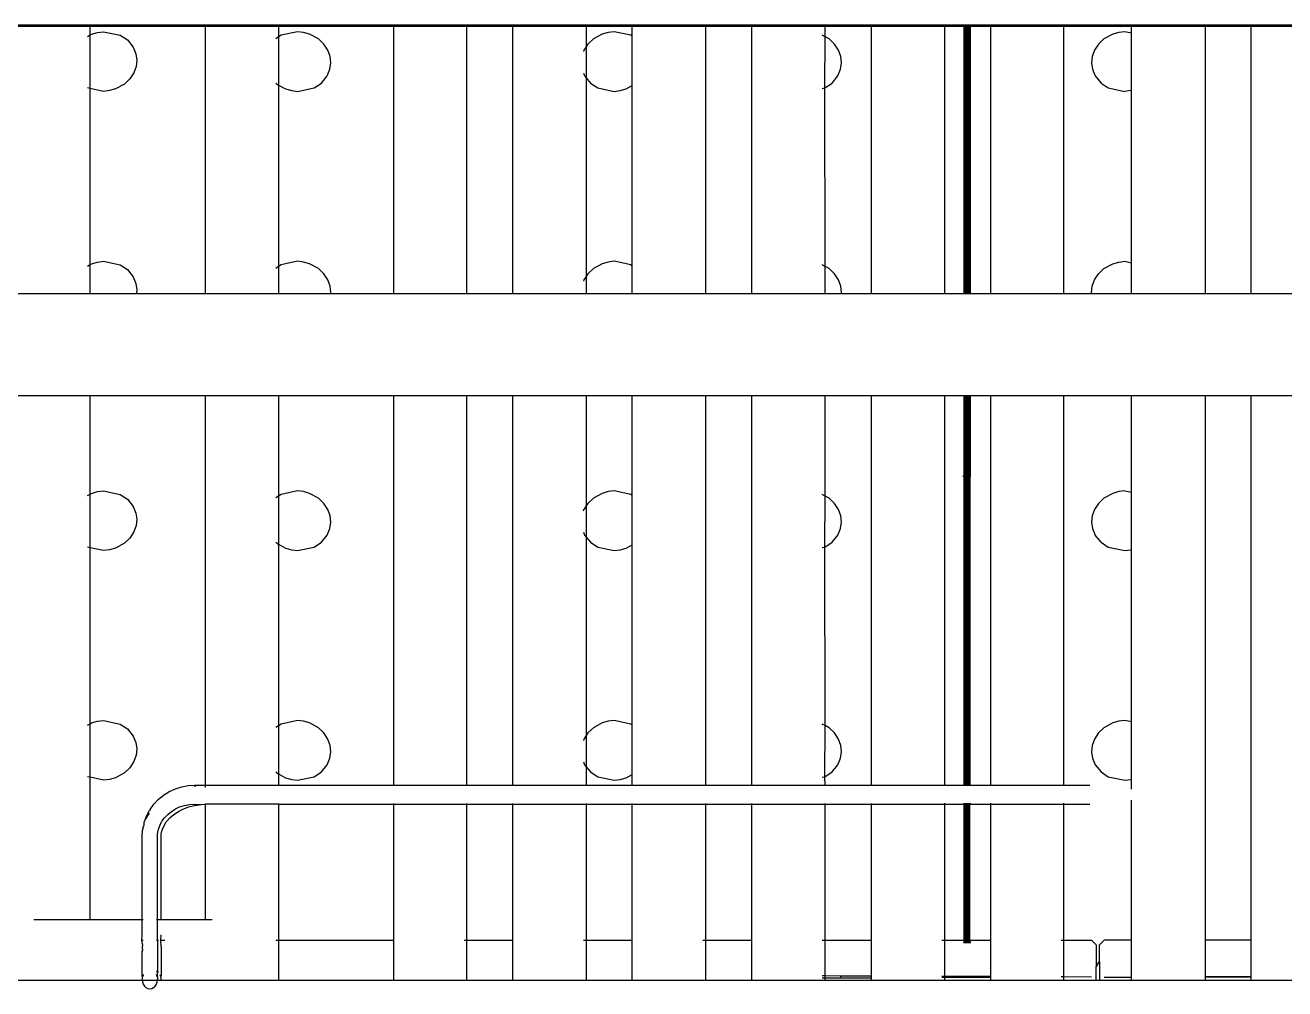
# Model space of a CAD drawing. Header units: millimetres. Extents: x 232 to 1180, y 355 to 899.
# Drawn here: x 714.9 to 814.1, y 619.4 to 695.2 of the extents above; entities that cross this region are included whole.
import ezdxf

# ---------------------------------------------------------------- set-up
doc = ezdxf.new("R2010")
doc.units = ezdxf.units.MM
doc.header["$MEASUREMENT"] = 0
doc.layers.add('Edges', color=7, linetype='Continuous')

# ---------------------------------------------------------------- blocks, each defined once
blk = doc.blocks.new('Ruby Burner grill pl')
at = {"layer": 'Edges'}
for p, q in [((-3.9846, 4.9667), (-4.2995, 4.9667)), ((-3.9846, 4.9617), (-3.9846, 4.9667)), ((-3.4924, 4.9667), (-3.9846, 4.9667)), ((-3.4924, 4.9667), (-3.4924, 4.9617)), ((-3.1775, 4.9667), (-3.4924, 4.9667)), ((-3.1775, 4.9667), (-3.1775, 4.9617)), ((-2.6853, 4.9667), (-3.1775, 4.9667)), ((-2.6853, 4.9667), (-2.6853, 4.9617)), ((-2.3704, 4.9667), (-2.6853, 4.9667)), ((-2.3704, 4.9617), (-2.3704, 4.9667)), ((-2.1735, 4.9667), (-2.3704, 4.9667)), ((-2.1735, 4.9617), (-2.1735, 4.9667)), ((-1.8586, 4.9667), (-2.1735, 4.9667)), ((-1.8586, 4.9667), (-1.8586, 4.9617)), ((-1.6617, 4.9667), (-1.8586, 4.9667)), ((-1.6617, 4.9617), (-1.6617, 4.9667)), ((-1.3468, 4.9667), (-1.6617, 4.9667)), ((-1.3468, 4.9667), (-1.3468, 4.9617)), ((-1.1499, 4.9667), (-1.3468, 4.9667)), ((-1.1499, 4.9667), (-1.1499, 4.9617)), ((-0.835, 4.9667), (-1.1499, 4.9667)), ((-0.835, 4.9617), (-0.835, 4.9667)), ((-0.6381, 4.9667), (-0.835, 4.9667)), ((-0.6381, 4.9667), (-0.6381, 4.9617)), ((-0.3231, 4.9667), (-0.6381, 4.9667)), ((-0.3231, 4.9667), (-0.3231, 4.9617)), ((-0.2409, 4.9667), (-0.3231, 4.9667)), ((-0.2409, 4.9667), (-0.2409, 4.9617)), ((-0.2381, 4.9667), (-0.2409, 4.9667)), ((-0.2381, 4.9617), (-0.2381, 4.9667)), ((-0.2344, 4.9667), (-0.2381, 4.9667)), ((-0.2344, 4.9617), (-0.2344, 4.9667)), ((-0.2318, 4.9667), (-0.2344, 4.9667)), ((-0.2318, 4.9617), (-0.2318, 4.9667)), ((-0.2305, 4.9667), (-0.2318, 4.9617)), ((-0.2305, 4.9667), (-0.2318, 4.9667)), ((-0.2264, 4.9667), (-0.2305, 4.9667)), ((-0.2264, 4.9667), (-0.2264, 4.9617)), ((-0.2219, 4.9667), (-0.2264, 4.9667)), ((-0.2219, 4.9667), (-0.2219, 4.9617)), ((-0.2169, 4.9667), (-0.2219, 4.9667)), ((-0.2169, 4.9667), (-0.2169, 4.9617)), ((-0.2137, 4.9667), (-0.2169, 4.9667)), ((-0.2137, 4.9617), (-0.2137, 4.9667)), ((-0.1263, 4.9667), (-0.2137, 4.9667)), ((-0.1263, 4.9667), (-0.1263, 4.9617)), ((0.1887, 4.9667), (-0.1263, 4.9667)), ((0.1887, 4.9617), (0.1887, 4.9667)), ((0.4785, 4.9667), (0.1887, 4.9667)), ((0.4785, 4.9617), (0.4785, 4.9667)), ((0.7935, 4.9667), (0.4785, 4.9667)), ((0.7935, 4.9667), (0.7935, 4.9617)), ((0.9903, 4.9667), (0.7935, 4.9667)), ((0.9903, 4.9667), (0.9903, 4.9617)), ((1.3053, 4.9667), (0.9903, 4.9667)), ((-3.9846, 4.9617), (-4.2995, 4.9617)), ((-3.9965, 4.9185), (-3.9846, 4.925)), ((-3.9846, 4.925), (-3.9846, 4.9617)), ((-3.4924, 4.9617), (-3.9846, 4.9617)), ((-3.9846, 4.925), (-3.9786, 4.9282)), ((-3.9846, 4.6954), (-3.9846, 4.925)), ((-3.9786, 4.9282), (-3.9526, 4.9359)), ((-3.9526, 4.9359), (-3.9271, 4.9389)), ((-3.9271, 4.9389), (-3.8563, 4.9238)), ((-3.8563, 4.9238), (-3.8251, 4.9034)), ((-3.4924, 4.9617), (-3.4924, 3.8175)), ((-3.1775, 4.9617), (-3.4924, 4.9617)), ((-3.1775, 4.9165), (-3.1895, 4.9087)), ((-3.1775, 4.9617), (-3.1775, 4.9165)), ((-2.6853, 4.9617), (-3.1775, 4.9617)), ((-3.1664, 4.9238), (-3.1775, 4.9165)), ((-3.1775, 4.9165), (-3.1775, 4.7104)), ((-3.0955, 4.9389), (-3.1664, 4.9238)), ((-3.0701, 4.9359), (-3.0955, 4.9389)), ((-3.0441, 4.9282), (-3.0701, 4.9359)), ((-3.0061, 4.9076), (-3.0441, 4.9282)), ((-2.6853, 4.9617), (-2.6853, 3.8175)), ((-2.3704, 4.9617), (-2.6853, 4.9617)), ((-2.3704, 3.8175), (-2.3704, 4.9617)), ((-2.1735, 4.9617), (-2.3704, 4.9617)), ((-2.1735, 3.8175), (-2.1735, 4.9617)), ((-1.8586, 4.9617), (-2.1735, 4.9617)), ((-1.8586, 4.9617), (-1.8586, 4.8745)), ((-1.6617, 4.9617), (-1.8586, 4.9617)), ((-1.7902, 4.9282), (-1.8281, 4.9076)), ((-1.7642, 4.9359), (-1.7902, 4.9282)), ((-1.7387, 4.9389), (-1.7642, 4.9359)), ((-1.6679, 4.9238), (-1.7387, 4.9389)), ((-1.6617, 4.9198), (-1.6679, 4.9238)), ((-1.6617, 4.9198), (-1.6617, 4.9617)), ((-1.3468, 4.9617), (-1.6617, 4.9617)), ((-1.6617, 4.7078), (-1.6617, 4.9198)), ((-1.3468, 4.9617), (-1.3468, 3.8175)), ((-1.1499, 4.9617), (-1.3468, 4.9617)), ((-1.1499, 4.9617), (-1.1499, 3.8175)), ((-0.835, 4.9617), (-1.1499, 4.9617)), ((-0.835, 4.917), (-0.8469, 4.9235)), ((-0.8363, 4.6983), (-0.835, 4.917)), ((-0.835, 4.917), (-0.835, 4.9617)), ((-0.6381, 4.9617), (-0.835, 4.9617)), ((-0.8177, 4.9076), (-0.835, 4.917)), ((-0.6381, 4.9617), (-0.6381, 3.8175)), ((-0.3231, 4.9617), (-0.6381, 4.9617)), ((-0.3231, 4.9617), (-0.3231, 3.8175)), ((-0.2409, 4.9617), (-0.3231, 4.9617)), ((-0.2409, 4.9617), (-0.2408, 3.8175)), ((-0.2381, 4.9617), (-0.2409, 4.9617)), ((-0.2383, 3.8175), (-0.2381, 4.9617)), ((-0.2344, 4.9617), (-0.2381, 4.9617)), ((-0.2344, 3.8175), (-0.2344, 4.9617)), ((-0.2318, 4.9617), (-0.2344, 4.9617)), ((-0.232, 3.8175), (-0.2318, 4.9617)), ((-0.2318, 4.9617), (-0.2304, 3.8175)), ((-0.2264, 4.9617), (-0.2318, 4.9617)), ((-0.2264, 4.9617), (-0.2262, 3.8175)), ((-0.2219, 4.9617), (-0.2264, 4.9617)), ((-0.2219, 4.9617), (-0.2217, 3.8175)), ((-0.2169, 4.9617), (-0.2219, 4.9617)), ((-0.2169, 4.9617), (-0.2169, 3.8175)), ((-0.2137, 4.9617), (-0.2169, 4.9617)), ((-0.214, 3.8175), (-0.2137, 4.9617)), ((-0.2137, 4.9617), (-0.2129, 3.8175)), ((-0.1263, 4.9617), (-0.2137, 4.9617)), ((-0.1263, 4.9617), (-0.1263, 3.8175)), ((0.1887, 4.9617), (-0.1263, 4.9617)), ((0.1887, 3.8175), (0.1887, 4.9617)), ((0.4785, 4.9617), (0.1887, 4.9617)), ((0.3983, 4.9282), (0.3603, 4.9076)), ((0.4243, 4.9359), (0.3983, 4.9282)), ((0.4497, 4.9389), (0.4243, 4.9359)), ((0.4785, 4.9328), (0.4497, 4.9389)), ((0.4785, 4.9328), (0.4785, 4.9617)), ((0.7935, 4.9617), (0.4785, 4.9617)), ((0.4785, 4.6872), (0.4785, 4.9328)), ((0.7935, 4.9617), (0.7935, 3.8175)), ((0.9903, 4.9617), (0.7935, 4.9617)), ((0.9903, 4.9617), (0.9903, 3.8175)), ((1.3053, 4.9617), (0.9903, 4.9617)), ((-3.8251, 4.9034), (-3.8001, 4.8725)), ((-3.8001, 4.8725), (-3.7884, 4.844)), ((-2.9828, 4.8854), (-3.0061, 4.9076)), ((-2.9658, 4.8593), (-2.9828, 4.8854)), ((-2.9561, 4.8321), (-2.9658, 4.8593)), ((-1.8685, 4.8593), (-1.8706, 4.8535)), ((-1.8586, 4.8745), (-1.8685, 4.8593)), ((-1.8515, 4.8854), (-1.8586, 4.8745)), ((-1.8586, 4.8745), (-1.8586, 4.7408)), ((-1.8281, 4.9076), (-1.8515, 4.8854)), ((-0.7943, 4.8854), (-0.8177, 4.9076)), ((-0.7773, 4.8593), (-0.7943, 4.8854)), ((-0.7676, 4.8321), (-0.7773, 4.8593)), ((0.3199, 4.8593), (0.3103, 4.8321)), ((0.3369, 4.8854), (0.3199, 4.8593)), ((0.3603, 4.9076), (0.3369, 4.8854)), ((-3.7884, 4.844), (-3.7849, 4.8171)), ((-3.7849, 4.8171), (-3.7877, 4.79)), ((-2.9568, 4.7781), (-2.9533, 4.805)), ((-2.9533, 4.805), (-2.9561, 4.8321)), ((-0.7684, 4.7781), (-0.7649, 4.805)), ((-0.7649, 4.805), (-0.7676, 4.8321)), ((0.3103, 4.8321), (0.3075, 4.805)), ((0.3075, 4.805), (0.311, 4.7781)), ((-3.7974, 4.7628), (-3.8144, 4.7367)), ((-3.7877, 4.79), (-3.7974, 4.7628)), ((-2.9685, 4.7496), (-2.9568, 4.7781)), ((-1.8706, 4.7614), (-1.8657, 4.7496)), ((-0.7801, 4.7496), (-0.7684, 4.7781)), ((0.311, 4.7781), (0.3227, 4.7496)), ((-3.9846, 4.6954), (-3.9965, 4.698)), ((-3.8377, 4.7145), (-3.8757, 4.6939)), ((-3.8144, 4.7367), (-3.8377, 4.7145)), ((-3.1895, 4.7188), (-3.1849, 4.7145)), ((-3.1849, 4.7145), (-3.1775, 4.7104)), ((-3.1775, 4.7104), (-3.147, 4.6939)), ((-3.1775, 4.7104), (-3.1775, 3.9329)), ((-3.0955, 4.6832), (-3.0247, 4.6983)), ((-3.0247, 4.6983), (-2.9935, 4.7187)), ((-2.9935, 4.7187), (-2.9685, 4.7496)), ((-1.8657, 4.7496), (-1.8586, 4.7408)), ((-1.8586, 4.7408), (-1.8407, 4.7187)), ((-1.8586, 4.7408), (-1.8586, 3.8908)), ((-1.8407, 4.7187), (-1.8095, 4.6983)), ((-1.8095, 4.6983), (-1.7387, 4.6832)), ((-1.6872, 4.6939), (-1.6617, 4.7078)), ((-1.6617, 3.9361), (-1.6617, 4.7078)), ((-0.8469, 4.696), (-0.8363, 4.6983)), ((-0.8363, 4.6983), (-0.8051, 4.7187)), ((-0.835, 3.9333), (-0.8363, 4.6983)), ((-0.8051, 4.7187), (-0.7801, 4.7496)), ((0.3227, 4.7496), (0.3477, 4.7187)), ((0.3477, 4.7187), (0.3789, 4.6983)), ((0.3789, 4.6983), (0.4497, 4.6832)), ((-3.9271, 4.6832), (-3.9846, 4.6954)), ((-3.9846, 3.9413), (-3.9846, 4.6954)), ((-3.9017, 4.6863), (-3.9271, 4.6832)), ((-3.8757, 4.6939), (-3.9017, 4.6863)), ((-3.147, 4.6939), (-3.121, 4.6863)), ((-3.121, 4.6863), (-3.0955, 4.6832)), ((-1.7387, 4.6832), (-1.7133, 4.6863)), ((-1.7133, 4.6863), (-1.6872, 4.6939)), ((0.4752, 4.6863), (0.4497, 4.6832)), ((0.4785, 4.6872), (0.4752, 4.6863)), ((0.4785, 3.9491), (0.4785, 4.6872)), ((-3.9965, 3.9348), (-3.9846, 3.9413)), ((-3.9846, 3.9413), (-3.9786, 3.9446)), ((-3.9846, 3.8175), (-3.9846, 3.9413)), ((-3.9786, 3.9446), (-3.9526, 3.9522)), ((-3.9526, 3.9522), (-3.9271, 3.9553)), ((-3.9271, 3.9553), (-3.8563, 3.9402)), ((-3.0955, 3.9553), (-3.1664, 3.9402)), ((-3.0701, 3.9522), (-3.0955, 3.9553)), ((-3.0441, 3.9446), (-3.0701, 3.9522)), ((-3.0061, 3.9239), (-3.0441, 3.9446)), ((-1.7902, 3.9446), (-1.8281, 3.9239)), ((-1.7642, 3.9522), (-1.7902, 3.9446)), ((-1.7387, 3.9553), (-1.7642, 3.9522)), ((-1.6679, 3.9402), (-1.7387, 3.9553)), ((0.3603, 3.9239), (0.3983, 3.9446)), ((0.3983, 3.9446), (0.4243, 3.9522)), ((0.4243, 3.9522), (0.4497, 3.9553)), ((0.4497, 3.9553), (0.4785, 3.9491)), ((0.4785, 3.8175), (0.4785, 3.9491)), ((-3.8563, 3.9402), (-3.8251, 3.9197)), ((-3.8251, 3.9197), (-3.8001, 3.8888)), ((-3.8001, 3.8888), (-3.7884, 3.8603)), ((-3.1775, 3.9329), (-3.1895, 3.925)), ((-3.1664, 3.9402), (-3.1775, 3.9329)), ((-3.1775, 3.9329), (-3.1775, 3.8175)), ((-2.9828, 3.9017), (-3.0061, 3.9239)), ((-2.9658, 3.8756), (-2.9828, 3.9017)), ((-1.8586, 3.8908), (-1.8685, 3.8756)), ((-1.8515, 3.9017), (-1.8586, 3.8908)), ((-1.8586, 3.8908), (-1.8586, 3.8175)), ((-1.8281, 3.9239), (-1.8515, 3.9017)), ((-1.6679, 3.9402), (-1.6617, 3.9361)), ((-1.6617, 3.8175), (-1.6617, 3.9361)), ((-0.835, 3.9333), (-0.8469, 3.9398)), ((-0.835, 3.8175), (-0.835, 3.9333)), ((-0.8177, 3.9239), (-0.835, 3.9333)), ((-0.7943, 3.9017), (-0.8177, 3.9239)), ((-0.7773, 3.8756), (-0.7943, 3.9017)), ((0.3199, 3.8756), (0.3369, 3.9017)), ((0.3369, 3.9017), (0.3603, 3.9239)), ((-3.7884, 3.8603), (-3.7849, 3.8334)), ((-3.7849, 3.8334), (-3.7865, 3.8175)), ((-2.9561, 3.8485), (-2.9658, 3.8756)), ((-2.9533, 3.8214), (-2.9561, 3.8485)), ((-1.8685, 3.8756), (-1.8706, 3.8698)), ((-0.7676, 3.8485), (-0.7773, 3.8756)), ((-0.7649, 3.8214), (-0.7676, 3.8485)), ((0.3075, 3.8214), (0.3103, 3.8485)), ((0.3103, 3.8485), (0.3199, 3.8756)), ((-24.5766, 3.8175), (15.0785, 3.8175)), ((-2.9538, 3.8175), (-2.9533, 3.8214)), ((-0.7654, 3.8175), (-0.7649, 3.8214)), ((0.308, 3.8175), (0.3075, 3.8214)), ((-24.5766, 3.3796), (15.0785, 3.3796)), ((-3.9846, 2.9577), (-3.9846, 3.3796)), ((-3.4924, 3.3796), (-3.4924, 1.7103)), ((-3.1775, 3.3796), (-3.1775, 2.9492)), ((-2.6853, 3.3796), (-2.6853, 1.7103)), ((-2.3704, 1.7103), (-2.3704, 3.3796)), ((-2.1735, 1.7103), (-2.1735, 3.3796)), ((-1.8586, 3.3796), (-1.8586, 2.9072)), ((-1.6617, 2.9525), (-1.6617, 3.3796)), ((-1.3468, 3.3796), (-1.3468, 1.7103)), ((-1.1499, 3.3796), (-1.1499, 1.7103)), ((-0.835, 2.9497), (-0.835, 3.3796)), ((-0.6381, 3.3796), (-0.6381, 1.7103)), ((-0.3231, 3.3796), (-0.3231, 1.711)), ((-0.2408, 3.3796), (-0.2408, 3.0328)), ((-0.2384, 3.0328), (-0.2383, 3.3796)), ((-0.2344, 3.0328), (-0.2344, 3.3796)), ((-0.2322, 3.0328), (-0.2321, 3.3796)), ((-0.2303, 3.3796), (-0.2303, 3.0328)), ((-0.2262, 3.3796), (-0.2261, 3.0328)), ((-0.2217, 3.3796), (-0.2214, 1.711)), ((-0.2169, 3.3796), (-0.2168, 3.0328)), ((-0.2129, 3.0328), (-0.2141, 3.3796)), ((-0.2129, 3.3796), (-0.2129, 3.0328)), ((-0.1263, 3.3796), (-0.1263, 1.711)), ((0.1887, 1.711), (0.1887, 3.3796)), ((0.4785, 2.9655), (0.4785, 3.3796)), ((0.7935, 3.3796), (0.7935, 1.0462)), ((0.9903, 3.3796), (0.9903, 1.0462)), ((-0.2408, 3.0328), (-0.2445, 3.0328)), ((-0.2384, 3.0328), (-0.2408, 3.0328)), ((-0.2408, 3.0328), (-0.2406, 1.711)), ((-0.2386, 1.711), (-0.2384, 3.0328)), ((-0.2322, 3.0328), (-0.2344, 3.0328)), ((-0.2344, 1.711), (-0.2344, 3.0328)), ((-0.2325, 1.711), (-0.2322, 3.0328)), ((-0.2303, 3.0328), (-0.2322, 3.0328)), ((-0.2261, 3.0328), (-0.2303, 3.0328)), ((-0.2303, 3.0328), (-0.2302, 1.711)), ((-0.2261, 3.0328), (-0.2259, 1.711)), ((-0.2168, 3.0328), (-0.2168, 1.711)), ((-0.2129, 3.0328), (-0.2168, 3.0328)), ((-0.2129, 1.711), (-0.2129, 3.0328)), ((-3.9526, 2.9685), (-3.9271, 2.9716)), ((-3.9271, 2.9716), (-3.8563, 2.9565)), ((-3.0955, 2.9716), (-3.1664, 2.9565)), ((-3.0701, 2.9685), (-3.0955, 2.9716)), ((-1.7387, 2.9716), (-1.7642, 2.9685)), ((-1.6679, 2.9565), (-1.7387, 2.9716)), ((0.4497, 2.9716), (0.4243, 2.9685)), ((0.4497, 2.9716), (0.4785, 2.9655)), ((-3.9965, 2.9512), (-3.9846, 2.9577)), ((-3.9846, 2.9577), (-3.9786, 2.9609)), ((-3.9846, 2.7281), (-3.9846, 2.9577)), ((-3.9786, 2.9609), (-3.9526, 2.9685)), ((-3.8563, 2.9565), (-3.8251, 2.9361)), ((-3.8251, 2.9361), (-3.8001, 2.9052)), ((-3.1775, 2.9492), (-3.1895, 2.9414)), ((-3.1664, 2.9565), (-3.1775, 2.9492)), ((-3.1775, 2.9492), (-3.1775, 2.7431)), ((-3.0441, 2.9609), (-3.0701, 2.9685)), ((-3.0061, 2.9403), (-3.0441, 2.9609)), ((-2.9828, 2.9181), (-3.0061, 2.9403)), ((-2.9658, 2.892), (-2.9828, 2.9181)), ((-1.8515, 2.9181), (-1.8586, 2.9072)), ((-1.8515, 2.9181), (-1.8281, 2.9403)), ((-1.7902, 2.9609), (-1.8281, 2.9403)), ((-1.7642, 2.9685), (-1.7902, 2.9609)), ((-1.6617, 2.9525), (-1.6679, 2.9565)), ((-1.6617, 2.7404), (-1.6617, 2.9525)), ((-0.835, 2.9497), (-0.8469, 2.9562)), ((-0.8363, 2.731), (-0.835, 2.9497)), ((-0.8177, 2.9403), (-0.835, 2.9497)), ((-0.7943, 2.9181), (-0.8177, 2.9403)), ((-0.7773, 2.892), (-0.7943, 2.9181)), ((0.3369, 2.9181), (0.3199, 2.892)), ((0.3603, 2.9403), (0.3369, 2.9181)), ((0.3983, 2.9609), (0.3603, 2.9403)), ((0.4243, 2.9685), (0.3983, 2.9609)), ((0.4785, 2.7199), (0.4785, 2.9655)), ((-3.8001, 2.9052), (-3.7884, 2.8767)), ((-3.7884, 2.8767), (-3.7849, 2.8498)), ((-2.9561, 2.8648), (-2.9658, 2.892)), ((-2.9533, 2.8377), (-2.9561, 2.8648)), ((-1.8706, 2.8861), (-1.8685, 2.892)), ((-1.8586, 2.9072), (-1.8685, 2.892)), ((-1.8586, 2.9072), (-1.8586, 2.7735)), ((-0.7676, 2.8648), (-0.7773, 2.892)), ((-0.7649, 2.8377), (-0.7676, 2.8648)), ((0.3103, 2.8648), (0.3075, 2.8377)), ((0.3199, 2.892), (0.3103, 2.8648)), ((-3.7877, 2.8227), (-3.7974, 2.7955)), ((-3.7849, 2.8498), (-3.7877, 2.8227)), ((-2.9685, 2.7823), (-2.9568, 2.8108)), ((-2.9568, 2.8108), (-2.9533, 2.8377)), ((-0.7801, 2.7823), (-0.7684, 2.8108)), ((-0.7684, 2.8108), (-0.7649, 2.8377)), ((0.3075, 2.8377), (0.311, 2.8108)), ((0.311, 2.8108), (0.3227, 2.7823)), ((-3.8144, 2.7694), (-3.8377, 2.7472)), ((-3.7974, 2.7955), (-3.8144, 2.7694)), ((-2.9935, 2.7514), (-2.9685, 2.7823)), ((-1.8706, 2.7941), (-1.8657, 2.7823)), ((-1.8657, 2.7823), (-1.8586, 2.7735)), ((-1.8586, 2.7735), (-1.8407, 2.7514)), ((-1.8586, 2.7735), (-1.8586, 1.9235)), ((-0.8051, 2.7514), (-0.7801, 2.7823)), ((0.3477, 2.7514), (0.3227, 2.7823)), ((-3.9846, 2.7281), (-3.9965, 2.7307)), ((-3.9271, 2.7159), (-3.9846, 2.7281)), ((-3.9846, 1.974), (-3.9846, 2.7281)), ((-3.9017, 2.719), (-3.9271, 2.7159)), ((-3.8757, 2.7266), (-3.9017, 2.719)), ((-3.8377, 2.7472), (-3.8757, 2.7266)), ((-3.1895, 2.7515), (-3.1849, 2.7472)), ((-3.1849, 2.7472), (-3.1775, 2.7431)), ((-3.1775, 2.7431), (-3.147, 2.7266)), ((-3.1775, 2.7431), (-3.1775, 1.9656)), ((-3.147, 2.7266), (-3.121, 2.719)), ((-3.121, 2.719), (-3.0955, 2.7159)), ((-3.0955, 2.7159), (-3.0247, 2.731)), ((-3.0247, 2.731), (-2.9935, 2.7514)), ((-1.8407, 2.7514), (-1.8095, 2.731)), ((-1.8095, 2.731), (-1.7387, 2.7159)), ((-1.7387, 2.7159), (-1.7133, 2.719)), ((-1.7133, 2.719), (-1.6872, 2.7266)), ((-1.6872, 2.7266), (-1.6617, 2.7404)), ((-1.6617, 1.9688), (-1.6617, 2.7404)), ((-0.8469, 2.7287), (-0.8363, 2.731)), ((-0.8363, 2.731), (-0.8051, 2.7514)), ((-0.835, 1.966), (-0.8363, 2.731)), ((0.3477, 2.7514), (0.3789, 2.731)), ((0.3789, 2.731), (0.4497, 2.7159)), ((0.4497, 2.7159), (0.4752, 2.719)), ((0.4752, 2.719), (0.4785, 2.7199)), ((0.4785, 1.9818), (0.4785, 2.7199)), ((-3.9965, 1.9675), (-3.9846, 1.974)), ((-3.9846, 1.974), (-3.9786, 1.9773)), ((-3.9846, 1.7445), (-3.9846, 1.974)), ((-3.9786, 1.9773), (-3.9526, 1.9849)), ((-3.9526, 1.9849), (-3.9271, 1.988)), ((-3.9271, 1.988), (-3.8563, 1.9729)), ((-3.8563, 1.9729), (-3.8251, 1.9524)), ((-3.8251, 1.9524), (-3.8001, 1.9215)), ((-3.1775, 1.9656), (-3.1895, 1.9577)), ((-3.1664, 1.9729), (-3.1775, 1.9656)), ((-3.1775, 1.9656), (-3.1775, 1.7595)), ((-3.0955, 1.988), (-3.1664, 1.9729)), ((-3.0701, 1.9849), (-3.0955, 1.988)), ((-3.0441, 1.9773), (-3.0701, 1.9849)), ((-3.0061, 1.9566), (-3.0441, 1.9773)), ((-2.9828, 1.9344), (-3.0061, 1.9566)), ((-1.8281, 1.9566), (-1.8515, 1.9344)), ((-1.7902, 1.9773), (-1.8281, 1.9566)), ((-1.7642, 1.9849), (-1.7902, 1.9773)), ((-1.7387, 1.988), (-1.7642, 1.9849)), ((-1.6679, 1.9729), (-1.7387, 1.988)), ((-1.6617, 1.9688), (-1.6679, 1.9729)), ((-1.6617, 1.7568), (-1.6617, 1.9688)), ((-0.835, 1.966), (-0.8469, 1.9725)), ((-0.8363, 1.7473), (-0.835, 1.966)), ((-0.8177, 1.9566), (-0.835, 1.966)), ((-0.7943, 1.9344), (-0.8177, 1.9566)), ((0.3603, 1.9566), (0.3369, 1.9344)), ((0.3983, 1.9773), (0.3603, 1.9566)), ((0.4243, 1.9849), (0.3983, 1.9773)), ((0.4497, 1.988), (0.4243, 1.9849)), ((0.4785, 1.9818), (0.4497, 1.988)), ((0.4785, 1.7363), (0.4785, 1.9818)), ((-3.8001, 1.9215), (-3.7884, 1.893)), ((-3.7884, 1.893), (-3.7849, 1.8661)), ((-2.9658, 1.9083), (-2.9828, 1.9344)), ((-2.9561, 1.8812), (-2.9658, 1.9083)), ((-1.8685, 1.9083), (-1.8706, 1.9025)), ((-1.8586, 1.9235), (-1.8685, 1.9083)), ((-1.8515, 1.9344), (-1.8586, 1.9235)), ((-1.8586, 1.9235), (-1.8586, 1.7898)), ((-0.7773, 1.9083), (-0.7943, 1.9344)), ((-0.7676, 1.8812), (-0.7773, 1.9083)), ((0.3199, 1.9083), (0.3103, 1.8812)), ((0.3369, 1.9344), (0.3199, 1.9083)), ((-3.7877, 1.839), (-3.7974, 1.8119)), ((-3.7849, 1.8661), (-3.7877, 1.839)), ((-2.9568, 1.8272), (-2.9533, 1.8541)), ((-2.9533, 1.8541), (-2.9561, 1.8812)), ((-0.7684, 1.8272), (-0.7649, 1.8541)), ((-0.7649, 1.8541), (-0.7676, 1.8812)), ((0.3103, 1.8812), (0.3075, 1.8541)), ((0.3075, 1.8541), (0.311, 1.8272)), ((-3.8144, 1.7858), (-3.8377, 1.7635)), ((-3.7974, 1.8119), (-3.8144, 1.7858)), ((-2.9935, 1.7678), (-2.9685, 1.7987)), ((-2.9685, 1.7987), (-2.9568, 1.8272)), ((-1.8706, 1.8104), (-1.8657, 1.7987)), ((-1.8657, 1.7987), (-1.8586, 1.7898)), ((-1.8586, 1.7898), (-1.8586, 1.7103)), ((-1.8586, 1.7898), (-1.8407, 1.7678)), ((-0.8051, 1.7678), (-0.7801, 1.7987)), ((-0.7801, 1.7987), (-0.7684, 1.8272)), ((0.311, 1.8272), (0.3227, 1.7987)), ((0.3227, 1.7987), (0.3477, 1.7678)), ((-3.9846, 1.7445), (-3.9965, 1.747)), ((-3.9846, 1.1354), (-3.9846, 1.7445)), ((-3.9271, 1.7322), (-3.9846, 1.7445)), ((-3.9017, 1.7353), (-3.9271, 1.7322)), ((-3.8757, 1.7429), (-3.9017, 1.7353)), ((-3.8377, 1.7635), (-3.8757, 1.7429)), ((-3.1895, 1.7679), (-3.1849, 1.7635)), ((-3.1849, 1.7635), (-3.1775, 1.7595)), ((-3.1775, 1.7595), (-3.147, 1.7429)), ((-3.1775, 1.7595), (-3.1775, 1.7103)), ((-3.147, 1.7429), (-3.121, 1.7353)), ((-3.121, 1.7353), (-3.0955, 1.7322)), ((-3.0955, 1.7322), (-3.0247, 1.7473)), ((-3.0247, 1.7473), (-2.9935, 1.7678)), ((-1.8407, 1.7678), (-1.8095, 1.7473)), ((-1.8095, 1.7473), (-1.7387, 1.7322)), ((-1.7387, 1.7322), (-1.7133, 1.7353)), ((-1.7133, 1.7353), (-1.6872, 1.7429)), ((-1.6872, 1.7429), (-1.6617, 1.7568)), ((-1.6617, 1.7103), (-1.6617, 1.7568)), ((-0.8469, 1.745), (-0.8363, 1.7473)), ((-0.8363, 1.7473), (-0.8051, 1.7678)), ((-0.835, 1.7103), (-0.8363, 1.7473)), ((0.3477, 1.7678), (0.3789, 1.7473)), ((0.3789, 1.7473), (0.4497, 1.7322)), ((0.4497, 1.7322), (0.4752, 1.7353)), ((0.4752, 1.7353), (0.4785, 1.7363)), ((0.4785, 1.6943), (0.4785, 1.7363)), ((-3.671, 1.6677), (-3.6469, 1.6827)), ((-3.6443, 1.684), (-3.6469, 1.6827)), ((-3.6443, 1.684), (-3.6189, 1.6957)), ((-3.6189, 1.6957), (-3.5921, 1.7042)), ((-3.5921, 1.7042), (-3.5644, 1.7093)), ((-3.5644, 1.7093), (-3.5369, 1.711)), ((-3.5372, 1.7063), (-3.5329, 1.707)), ((-3.5369, 1.711), (-3.4965, 1.7103)), ((-3.4965, 1.7103), (-3.4924, 1.7103)), ((-3.4924, 1.7103), (-3.483, 1.711)), ((-3.4924, 1.707), (-3.4924, 1.7011)), ((-3.483, 1.711), (-3.1775, 1.7103)), ((-3.1775, 1.7103), (-2.6853, 1.7103)), ((-2.6853, 1.7103), (-2.3704, 1.7103)), ((-2.3704, 1.7103), (-2.1735, 1.7103)), ((-2.1735, 1.7103), (-1.8586, 1.7103)), ((-1.8586, 1.7103), (-1.6617, 1.7103)), ((-1.6617, 1.7103), (-1.3468, 1.7103)), ((-1.3468, 1.7103), (-1.1499, 1.7103)), ((-1.1499, 1.7103), (-0.835, 1.7103)), ((-0.835, 1.7103), (-0.6381, 1.7103)), ((-0.6381, 1.7103), (-0.4861, 1.711)), ((-0.4861, 1.711), (-0.3231, 1.711)), ((-0.3231, 1.711), (-0.3231, 1.7089)), ((-0.3231, 1.711), (-0.2406, 1.711)), ((-0.2406, 1.711), (-0.2406, 1.7089)), ((-0.2406, 1.711), (-0.2386, 1.711)), ((-0.2386, 1.7089), (-0.2386, 1.711)), ((-0.2386, 1.711), (-0.2344, 1.711)), ((-0.2344, 1.7089), (-0.2344, 1.711)), ((-0.2344, 1.711), (-0.2325, 1.711)), ((-0.2325, 1.7089), (-0.2325, 1.711)), ((-0.2325, 1.711), (-0.2302, 1.711)), ((-0.2302, 1.711), (-0.2302, 1.7089)), ((-0.2302, 1.711), (-0.2259, 1.711)), ((-0.2259, 1.711), (-0.2259, 1.7089)), ((-0.2259, 1.711), (-0.2214, 1.711)), ((-0.2214, 1.711), (-0.2214, 1.7089)), ((-0.2214, 1.711), (-0.2168, 1.711)), ((-0.2168, 1.711), (-0.2168, 1.7089)), ((-0.2168, 1.711), (-0.2129, 1.711)), ((-0.2144, 1.7089), (-0.2129, 1.711)), ((-0.2129, 1.711), (-0.2129, 1.7089)), ((-0.2129, 1.711), (-0.1263, 1.711)), ((-0.1263, 1.711), (-0.1263, 1.7089)), ((-0.1263, 1.711), (0.1887, 1.711)), ((0.1887, 1.7089), (0.1887, 1.711)), ((0.1887, 1.711), (0.2996, 1.711)), ((-3.7279, 1.6071), (-3.7118, 1.6296)), ((-3.7118, 1.6296), (-3.6927, 1.6499)), ((-3.6927, 1.6499), (-3.671, 1.6677)), ((-3.6011, 1.6177), (-3.5801, 1.6244)), ((-3.5801, 1.6244), (-3.5583, 1.6284)), ((-3.5625, 1.6177), (-3.5364, 1.6244)), ((-3.5583, 1.6284), (-3.5354, 1.6298)), ((-3.5364, 1.6244), (-3.5095, 1.6284)), ((-3.5354, 1.6298), (-3.5095, 1.6284)), ((-3.5095, 1.6284), (-3.4924, 1.6298)), ((-3.4924, 1.6319), (-3.4924, 1.6298)), ((-3.4924, 1.6298), (-3.4924, 1.1354)), ((-3.1775, 1.6298), (-3.4924, 1.6298)), ((-3.1775, 1.6319), (-3.1775, 1.6298)), ((-3.1775, 1.6298), (-2.6853, 1.6298)), ((-3.1775, 1.6298), (-3.1775, 1.0462)), ((-2.6853, 1.6319), (-2.6853, 1.6298)), ((-2.6853, 1.6298), (-2.6853, 1.0462)), ((-2.6853, 1.6298), (-2.3704, 1.6298)), ((-2.3704, 1.6298), (-2.3704, 1.6319)), ((-2.3704, 1.0462), (-2.3704, 1.6298)), ((-2.3704, 1.6298), (-2.1735, 1.6298)), ((-2.1735, 1.6298), (-2.1735, 1.6319)), ((-2.1735, 1.0462), (-2.1735, 1.6298)), ((-2.1735, 1.6298), (-1.8586, 1.6298)), ((-1.8586, 1.6319), (-1.8586, 1.6298)), ((-1.8586, 1.6298), (-1.8586, 1.0462)), ((-1.8586, 1.6298), (-1.6617, 1.6298)), ((-1.6617, 1.6298), (-1.6617, 1.6319)), ((-1.6617, 1.0462), (-1.6617, 1.6298)), ((-1.6617, 1.6298), (-1.3468, 1.6298)), ((-1.3468, 1.6319), (-1.3468, 1.6298)), ((-1.3468, 1.6298), (-1.3468, 1.0462)), ((-1.3468, 1.6298), (-1.1499, 1.6298)), ((-1.1499, 1.6319), (-1.1499, 1.6298)), ((-1.1499, 1.6298), (-1.1499, 1.0462)), ((-1.1499, 1.6298), (-0.835, 1.6298)), ((-0.835, 1.6298), (-0.835, 1.6319)), ((-0.835, 1.0462), (-0.835, 1.6298)), ((-0.835, 1.6298), (-0.6381, 1.6298)), ((-0.6381, 1.6319), (-0.6381, 1.6298)), ((-0.6381, 1.6298), (-0.6381, 1.0462)), ((-0.6381, 1.6298), (-0.3231, 1.6298)), ((-0.3231, 1.6339), (-0.3231, 1.6298)), ((-0.3231, 1.6298), (-0.3231, 1.0462)), ((-0.3231, 1.6298), (-0.2406, 1.6298)), ((-0.2406, 1.6339), (-0.2406, 1.6298)), ((-0.2406, 1.6298), (-0.2406, 1.0462)), ((-0.2406, 1.6298), (-0.2386, 1.6298)), ((-0.2387, 1.0462), (-0.2386, 1.6298)), ((-0.2386, 1.6298), (-0.2386, 1.6339)), ((-0.2386, 1.6298), (-0.2344, 1.6298)), ((-0.2344, 1.6298), (-0.2344, 1.6339)), ((-0.2344, 1.0462), (-0.2344, 1.6298)), ((-0.2344, 1.6298), (-0.2325, 1.6298)), ((-0.2327, 1.0462), (-0.2325, 1.6298)), ((-0.2325, 1.6298), (-0.2325, 1.6339)), ((-0.2325, 1.6298), (-0.2302, 1.6298)), ((-0.2302, 1.6339), (-0.2302, 1.6298)), ((-0.2302, 1.6298), (-0.2301, 1.0462)), ((-0.2302, 1.6298), (-0.2259, 1.6298)), ((-0.2259, 1.6339), (-0.2259, 1.6298)), ((-0.2259, 1.6298), (-0.2258, 1.0462)), ((-0.2259, 1.6298), (-0.2214, 1.6298)), ((-0.2214, 1.6339), (-0.2214, 1.6298)), ((-0.2214, 1.6298), (-0.2213, 1.0462)), ((-0.2214, 1.6298), (-0.2168, 1.6298)), ((-0.2168, 1.6339), (-0.2168, 1.6298)), ((-0.2168, 1.6298), (-0.2167, 1.0462)), ((-0.2168, 1.6298), (-0.2145, 1.6298)), ((-0.2146, 1.0462), (-0.2145, 1.6298)), ((-0.2145, 1.6298), (-0.2145, 1.6339)), ((-0.2129, 1.6339), (-0.2145, 1.6298)), ((-0.2145, 1.6298), (-0.1263, 1.6298)), ((-0.1263, 1.6339), (-0.1263, 1.6298)), ((-0.1263, 1.6298), (-0.1263, 1.0462)), ((-0.1263, 1.6298), (0.1887, 1.6298)), ((0.1887, 1.6298), (0.1887, 1.6339)), ((0.1887, 1.0462), (0.1887, 1.6298)), ((0.1887, 1.6298), (0.2996, 1.6298)), ((0.4785, 1.0462), (0.4785, 1.6465)), ((-3.7532, 1.5516), (-3.7438, 1.5776)), ((-3.7442, 1.5669), (-3.7394, 1.5776)), ((-3.7438, 1.5776), (-3.7308, 1.6022)), ((-3.7394, 1.5776), (-3.731, 1.5904)), ((-3.7279, 1.6071), (-3.7308, 1.6022)), ((-3.6757, 1.5586), (-3.6666, 1.5704)), ((-3.6666, 1.5704), (-3.6524, 1.5855)), ((-3.655, 1.5586), (-3.6437, 1.5704)), ((-3.6524, 1.5855), (-3.6362, 1.5987)), ((-3.6437, 1.5704), (-3.6261, 1.5855)), ((-3.6362, 1.5987), (-3.621, 1.6086)), ((-3.6261, 1.5855), (-3.6061, 1.5987)), ((-3.621, 1.6086), (-3.6184, 1.6099)), ((-3.6184, 1.6099), (-3.6011, 1.6177)), ((-3.6061, 1.5987), (-3.5872, 1.6086)), ((-3.5872, 1.6086), (-3.5839, 1.6099)), ((-3.5839, 1.6099), (-3.5625, 1.6177)), ((-3.7619, 1.4914), (-3.7601, 1.5179)), ((-3.759, 1.5247), (-3.7601, 1.5179)), ((-3.759, 1.5247), (-3.7538, 1.5415)), ((-3.7538, 1.5415), (-3.7532, 1.5516)), ((-3.6948, 1.5099), (-3.6918, 1.5224)), ((-3.6918, 1.5224), (-3.685, 1.541)), ((-3.685, 1.541), (-3.6785, 1.5537)), ((-3.6787, 1.5099), (-3.6749, 1.5224)), ((-3.6785, 1.5537), (-3.6776, 1.5551)), ((-3.6776, 1.5551), (-3.6757, 1.5586)), ((-3.6749, 1.5224), (-3.6665, 1.541)), ((-3.6665, 1.541), (-3.6585, 1.5537)), ((-3.6585, 1.5537), (-3.6573, 1.5551)), ((-3.6573, 1.5551), (-3.655, 1.5586)), ((-3.7619, 1.1354), (-3.7619, 1.4914)), ((-3.6962, 1.4894), (-3.6959, 1.5031)), ((-3.6962, 1.1354), (-3.6962, 1.4894)), ((-3.6959, 1.5031), (-3.6949, 1.5076)), ((-3.6949, 1.5076), (-3.6948, 1.5099)), ((-3.6804, 1.4894), (-3.68, 1.5031)), ((-3.6804, 1.1354), (-3.6804, 1.4894)), ((-3.68, 1.5031), (-3.6789, 1.5076)), ((-3.6789, 1.5076), (-3.6787, 1.5099)), ((-4.2266, 1.1354), (-3.9846, 1.1354)), ((-3.9846, 1.1354), (-3.7619, 1.1354)), ((-3.7619, 1.1354), (-3.7575, 1.1354)), ((-3.7619, 1.0695), (-3.7619, 1.1354)), ((-3.7006, 1.1354), (-3.6962, 1.1354)), ((-3.6962, 1.1354), (-3.6804, 1.1354)), ((-3.6962, 1.0462), (-3.6962, 1.1354)), ((-3.6804, 1.1354), (-3.4924, 1.1354)), ((-3.4924, 1.1354), (-3.4617, 1.1354)), ((-3.7634, 1.0462), (-3.7619, 1.0695)), ((-3.7608, 1.0289), (-3.7634, 1.0462)), ((-3.7634, 1.0462), (-3.7575, 1.0462)), ((-3.7608, 1.0289), (-3.7606, 1.0255)), ((-3.7006, 1.0462), (-3.6962, 1.0462)), ((-3.6962, 1.0462), (-3.6924, 1.0462)), ((-3.6962, 1.0462), (-3.6962, 0.9108)), ((-3.6818, 1.0462), (-3.6804, 1.0695)), ((-3.6804, 1.0184), (-3.6818, 1.0462)), ((-3.6818, 1.0462), (-3.664, 1.0462)), ((-3.1895, 1.0462), (-3.1775, 1.0462)), ((-3.1775, 1.0462), (-2.6853, 1.0462)), ((-3.1775, 1.0462), (-3.1775, 0.8753)), ((-2.6853, 1.0462), (-2.6853, 0.8753)), ((-2.3824, 1.0462), (-2.3704, 1.0462)), ((-2.3704, 1.0462), (-2.1735, 1.0462)), ((-2.3704, 0.8753), (-2.3704, 1.0462)), ((-2.1735, 0.8753), (-2.1735, 1.0462)), ((-1.8706, 1.0462), (-1.8586, 1.0462)), ((-1.8586, 1.0462), (-1.6617, 1.0462)), ((-1.8586, 1.0462), (-1.8586, 0.8753)), ((-1.6617, 0.8753), (-1.6617, 1.0462)), ((-1.3587, 1.0462), (-1.3468, 1.0462)), ((-1.3468, 1.0462), (-1.1499, 1.0462)), ((-1.3468, 1.0462), (-1.3468, 0.8753)), ((-1.1499, 1.0462), (-1.1499, 0.8753)), ((-0.8469, 1.0462), (-0.835, 1.0462)), ((-0.835, 1.0462), (-0.6381, 1.0462)), ((-0.835, 0.8935), (-0.835, 1.0462)), ((-0.6381, 1.0462), (-0.6381, 0.8927)), ((-0.3351, 1.0462), (-0.3231, 1.0462)), ((-0.3231, 1.0462), (-0.2406, 1.0462)), ((-0.3231, 1.0462), (-0.3231, 0.8913)), ((-0.2406, 1.0462), (-0.2406, 1.0342)), ((-0.2406, 1.0462), (-0.2387, 1.0462)), ((-0.2387, 1.0342), (-0.2387, 1.0462)), ((-0.2387, 1.0462), (-0.2344, 1.0462)), ((-0.2344, 1.0342), (-0.2344, 1.0462)), ((-0.2344, 1.0462), (-0.2327, 1.0462)), ((-0.2327, 1.0342), (-0.2327, 1.0462)), ((-0.2327, 1.0462), (-0.2301, 1.0462)), ((-0.2301, 1.0462), (-0.2301, 1.0342)), ((-0.2301, 1.0462), (-0.2258, 1.0462)), ((-0.2258, 1.0462), (-0.2258, 1.0342)), ((-0.2258, 1.0462), (-0.2213, 1.0462)), ((-0.2213, 1.0462), (-0.2213, 1.0342)), ((-0.2213, 1.0462), (-0.2167, 1.0462)), ((-0.2167, 1.0462), (-0.2167, 1.0342)), ((-0.2167, 1.0462), (-0.2146, 1.0462)), ((-0.2146, 1.0342), (-0.2146, 1.0462)), ((-0.2146, 1.0462), (-0.2129, 1.0342)), ((-0.2146, 1.0462), (-0.1263, 1.0462)), ((-0.1263, 1.0462), (-0.1263, 0.8905)), ((0.1767, 1.0462), (0.1887, 1.0462)), ((0.1887, 1.0462), (0.3068, 1.0462)), ((0.1887, 0.8892), (0.1887, 1.0462)), ((0.3265, 1.0265), (0.3068, 1.0462)), ((0.3265, 1.0265), (0.3265, 0.9347)), ((0.3407, 1.0265), (0.3604, 1.0462)), ((0.3407, 0.9544), (0.3407, 1.0265)), ((0.4785, 1.0462), (0.3604, 1.0462)), ((0.4785, 0.8882), (0.4785, 1.0462)), ((0.9903, 1.0462), (0.7935, 1.0462)), ((0.7935, 1.0462), (0.7935, 0.8905)), ((0.9903, 1.0462), (0.9903, 0.8913)), ((-3.7606, 1.0255), (-3.7619, 1.0184)), ((-3.7619, 1.0184), (-3.7619, 1.0088)), ((-3.7619, 1.0088), (-3.7608, 1.0079)), ((-3.7606, 1.0046), (-3.7619, 0.9998)), ((-3.7619, 0.8947), (-3.7619, 0.9998)), ((-3.7608, 1.0079), (-3.7606, 1.0046)), ((-3.6804, 1.0184), (-3.6804, 0.8947)), ((0.3369, 0.9508), (0.3265, 0.9347)), ((0.3265, 0.8753), (0.3265, 0.9347)), ((0.3407, 0.9544), (0.3369, 0.9508)), ((0.3407, 0.9544), (0.3407, 0.8753)), ((-24.5766, 0.8753), (15.0785, 0.8753)), ((-3.7608, 0.8897), (-3.7619, 0.8947)), ((-3.7619, 0.8879), (-3.7608, 0.8897)), ((-3.7619, 0.8879), (-3.7619, 0.8791)), ((-3.7619, 0.8791), (-3.7614, 0.8753)), ((-3.7614, 0.8753), (-3.7608, 0.8686)), ((-3.7575, 0.8969), (-3.7608, 0.8897)), ((-3.7608, 0.8686), (-3.7575, 0.8588)), ((-3.7575, 0.8995), (-3.7575, 0.8969)), ((-3.6962, 0.9108), (-3.7006, 0.9142)), ((-3.6973, 0.8897), (-3.7006, 0.8995)), ((-3.7006, 0.8588), (-3.6973, 0.8686)), ((-3.6962, 0.8947), (-3.6973, 0.8897)), ((-3.6962, 0.8879), (-3.6973, 0.8897)), ((-3.6973, 0.8686), (-3.6962, 0.8791)), ((-3.6924, 0.9079), (-3.6962, 0.9108)), ((-3.6962, 0.8947), (-3.6962, 0.9108)), ((-3.6962, 0.8879), (-3.6962, 0.8791)), ((-3.6828, 0.892), (-3.6852, 0.8978)), ((-3.6828, 0.892), (-3.6804, 0.8947)), ((-3.6818, 0.8897), (-3.6828, 0.892)), ((-3.6804, 0.8879), (-3.6818, 0.8897)), ((-3.6809, 0.8753), (-3.6804, 0.8801)), ((-3.6804, 0.8801), (-3.6804, 0.8879)), ((-0.835, 0.8935), (-0.8469, 0.8935)), ((-0.835, 0.8839), (-0.8469, 0.8838)), ((-0.7672, 0.8932), (-0.835, 0.8935)), ((-0.835, 0.8839), (-0.835, 0.8935)), ((-0.7663, 0.8842), (-0.835, 0.8839)), ((-0.835, 0.8753), (-0.835, 0.8839)), ((-0.7663, 0.8842), (-0.7672, 0.8932)), ((-0.6381, 0.8927), (-0.7672, 0.8932)), ((-0.6381, 0.8847), (-0.7663, 0.8842)), ((-0.6381, 0.8927), (-0.6381, 0.8847)), ((-0.6381, 0.8847), (-0.6381, 0.8753)), ((-0.3231, 0.8913), (-0.3351, 0.8914)), ((-0.3351, 0.8887), (-0.3231, 0.8887)), ((-0.3231, 0.8913), (-0.3231, 0.8887)), ((-0.2406, 0.891), (-0.3231, 0.8913)), ((-0.3231, 0.8887), (-0.3231, 0.8753)), ((-0.3231, 0.8887), (-0.2406, 0.8887)), ((-0.2406, 0.891), (-0.2406, 0.8887)), ((-0.2387, 0.891), (-0.2406, 0.891)), ((-0.2406, 0.8887), (-0.2406, 0.8864)), ((-0.2406, 0.8887), (-0.2387, 0.8887)), ((-0.2387, 0.8887), (-0.2387, 0.891)), ((-0.2344, 0.891), (-0.2387, 0.891)), ((-0.2387, 0.8864), (-0.2387, 0.8887)), ((-0.2387, 0.8887), (-0.2327, 0.8887)), ((-0.2327, 0.8887), (-0.2344, 0.891)), ((-0.2327, 0.891), (-0.2344, 0.891)), ((-0.2344, 0.8864), (-0.2327, 0.8887)), ((-0.2327, 0.8887), (-0.2327, 0.891)), ((-0.2301, 0.8909), (-0.2327, 0.891)), ((-0.2327, 0.8864), (-0.2327, 0.8887)), ((-0.2327, 0.8887), (-0.2301, 0.8887)), ((-0.2301, 0.8909), (-0.2301, 0.8887)), ((-0.2258, 0.8909), (-0.2301, 0.8909)), ((-0.2301, 0.8887), (-0.2301, 0.8864)), ((-0.2301, 0.8887), (-0.2258, 0.8887)), ((-0.2258, 0.8909), (-0.2258, 0.8887)), ((-0.2213, 0.8909), (-0.2258, 0.8909)), ((-0.2258, 0.8887), (-0.2258, 0.8864)), ((-0.2258, 0.8887), (-0.2213, 0.8887)), ((-0.2213, 0.8909), (-0.2213, 0.8887)), ((-0.2167, 0.8909), (-0.2213, 0.8909)), ((-0.2213, 0.8887), (-0.2213, 0.8865)), ((-0.2213, 0.8887), (-0.2167, 0.8887)), ((-0.2167, 0.8909), (-0.2167, 0.8887)), ((-0.2146, 0.8909), (-0.2167, 0.8909)), ((-0.2167, 0.8887), (-0.2167, 0.8865)), ((-0.2167, 0.8887), (-0.2146, 0.8887)), ((-0.2146, 0.8887), (-0.2146, 0.8909)), ((-0.2129, 0.8909), (-0.2146, 0.8887)), ((-0.2129, 0.8909), (-0.2146, 0.8909)), ((-0.2146, 0.8865), (-0.2146, 0.8887)), ((-0.2146, 0.8887), (-0.2129, 0.8865)), ((-0.2146, 0.8887), (-0.1263, 0.8887)), ((-0.1263, 0.8905), (-0.2129, 0.8909)), ((-0.1263, 0.8905), (-0.1263, 0.8887)), ((-0.1263, 0.8887), (-0.1263, 0.8753)), ((0.1887, 0.8892), (0.1767, 0.8881)), ((0.1887, 0.8892), (0.1767, 0.8892)), ((0.1887, 0.8753), (0.1887, 0.8892)), ((0.3068, 0.8887), (0.1887, 0.8892)), ((0.3604, 0.8887), (0.4785, 0.8882)), ((0.4785, 0.8753), (0.4785, 0.8882)), ((0.7935, 0.8905), (0.9903, 0.8913)), ((0.7935, 0.8905), (0.7935, 0.8887)), ((0.9903, 0.8887), (0.7935, 0.8887)), ((0.7935, 0.8887), (0.7935, 0.8753)), ((0.9903, 0.8913), (0.9903, 0.8887)), ((0.9903, 0.8887), (0.9903, 0.8753)), ((-3.7575, 0.8588), (-3.7523, 0.8504)), ((-3.7523, 0.8504), (-3.7455, 0.8439)), ((-3.7455, 0.8439), (-3.7376, 0.8399)), ((-3.7376, 0.8399), (-3.7291, 0.8385)), ((-3.7291, 0.8385), (-3.7206, 0.8399)), ((-3.7206, 0.8399), (-3.7126, 0.8439)), ((-3.7126, 0.8439), (-3.7058, 0.8504)), ((-3.7058, 0.8504), (-3.7006, 0.8588))]:
    blk.add_line(p, q, dxfattribs=at)

msp = doc.modelspace()

# ---------------------------------------------------------------- block references
at = {"xscale": 18.37224819110694, "yscale": 18.37224819110694, "zscale": 18.37224819110694}
msp.add_blockref('Ruby Burner grill pl', (793.235, 603.994), dxfattribs=at)

doc.saveas('drawing.dxf')
